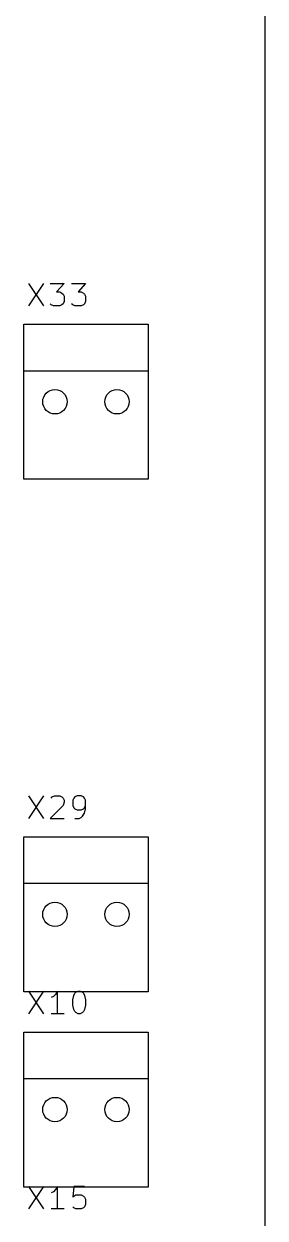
# Model space of a CAD drawing. Header units: millimetres. Extents: x 0 to 280, y 0 to 300.
# Drawn here: x 270.13 to 280, y 153.25 to 202.18 of the extents above; entities that cross this region are included whole.
import ezdxf

# ---------------------------------------------------------------- set-up
doc = ezdxf.new("R2010")
doc.units = ezdxf.units.MM
for name, color, linetype, true_color in [('Edge.Cuts', 254, 'CONTINUOUS', 0xd0d2cd), ('F.Fab', 9, 'CONTINUOUS', 0xafafaf), ('F.Silkscreen', 41, 'CONTINUOUS', 0xf2eda1)]:
    doc.layers.add(name, color=color, linetype=linetype, true_color=true_color)

msp = doc.modelspace()

# ---------------------------------------------------------------- linework, layer by layer
at = {"layer": 'Edge.Cuts', "linetype": 'CONTINUOUS'}
msp.add_line((280, 0), (280, 300), dxfattribs=at)
at = {"layer": 'Edge.Cuts'}
for centre in [(271.397, 186.698), (273.937, 186.698), (271.397, 165.698), (273.937, 165.698), (271.397, 157.698), (273.937, 157.698)]:
    msp.add_circle(centre, 0.5, dxfattribs=at)
at = {"layer": 'F.Fab'}
for centre in [(271.397, 186.698), (273.937, 186.698), (271.397, 165.698), (273.937, 165.698), (271.397, 157.698), (273.937, 157.698)]:
    msp.add_circle(centre, 0.5, dxfattribs=at)
at = {"layer": 'F.Silkscreen', "linetype": 'CONTINUOUS'}
for p, q in [((270.319237, 191.550463), (270.93561, 190.625903)), ((270.93561, 191.550463), (270.319237, 190.625903)), ((271.19977, 191.550463), (271.772116, 191.550463)), ((271.772116, 191.550463), (271.46393, 191.19825)), ((272.080303, 191.550463), (272.652649, 191.550463)), ((272.652649, 191.550463), (272.344463, 191.19825)), ((271.46393, 191.19825), (271.59601, 191.19825)), ((271.59601, 191.19825), (271.684063, 191.154223)), ((271.684063, 191.154223), (271.72809, 191.110196)), ((271.72809, 191.110196), (271.772116, 191.022143)), ((271.772116, 191.022143), (271.772116, 190.80201)), ((272.344463, 191.19825), (272.476543, 191.19825)), ((272.476543, 191.19825), (272.564596, 191.154223)), ((272.564596, 191.154223), (272.608623, 191.110196)), ((272.608623, 191.110196), (272.652649, 191.022143)), ((272.652649, 191.022143), (272.652649, 190.80201)), ((271.243796, 190.66993), (271.19977, 190.713956)), ((271.33185, 190.625903), (271.243796, 190.66993)), ((271.59601, 190.625903), (271.33185, 190.625903)), ((271.684063, 190.66993), (271.59601, 190.625903)), ((271.72809, 190.713956), (271.684063, 190.66993)), ((271.772116, 190.80201), (271.72809, 190.713956)), ((272.124329, 190.66993), (272.080303, 190.713956)), ((272.212383, 190.625903), (272.124329, 190.66993)), ((272.476543, 190.625903), (272.212383, 190.625903)), ((272.564596, 190.66993), (272.476543, 190.625903)), ((272.608623, 190.713956), (272.564596, 190.66993)), ((272.652649, 190.80201), (272.608623, 190.713956)), ((270.127, 189.873), (275.207, 189.873)), ((270.127, 187.968), (270.127, 189.873)), ((275.207, 189.873), (275.207, 187.968)), ((270.127, 187.968), (275.207, 187.968)), ((270.127, 183.523), (270.127, 187.968)), ((275.207, 187.968), (275.207, 183.523)), ((275.207, 183.523), (270.127, 183.523)), ((270.319237, 170.550463), (270.93561, 169.625903)), ((270.93561, 170.550463), (270.319237, 169.625903)), ((271.243796, 170.46241), (271.287823, 170.506436)), ((271.287823, 170.506436), (271.375876, 170.550463)), ((271.375876, 170.550463), (271.59601, 170.550463)), ((271.59601, 170.550463), (271.684063, 170.506436)), ((271.684063, 170.506436), (271.72809, 170.46241)), ((271.72809, 170.46241), (271.772116, 170.374356)), ((271.772116, 170.286303), (271.72809, 170.154223)), ((271.772116, 170.374356), (271.772116, 170.286303)), ((272.168356, 170.46241), (272.124329, 170.374356)), ((272.124329, 170.374356), (272.124329, 170.154223)), ((272.212383, 170.506436), (272.168356, 170.46241)), ((272.300436, 170.550463), (272.212383, 170.506436)), ((272.476543, 170.550463), (272.300436, 170.550463)), ((272.564596, 170.506436), (272.476543, 170.550463)), ((272.608623, 170.46241), (272.564596, 170.506436)), ((272.652649, 170.374356), (272.608623, 170.46241)), ((272.652649, 170.022143), (272.652649, 170.374356)), ((271.72809, 170.154223), (271.19977, 169.625903)), ((272.124329, 170.154223), (272.168356, 170.06617)), ((272.168356, 170.06617), (272.212383, 170.022143)), ((272.212383, 170.022143), (272.300436, 169.978116)), ((272.300436, 169.978116), (272.476543, 169.978116)), ((272.476543, 169.978116), (272.564596, 170.022143)), ((272.520569, 169.713956), (272.608623, 169.846036)), ((272.564596, 170.022143), (272.608623, 170.06617)), ((272.608623, 170.06617), (272.652649, 170.154223)), ((272.608623, 169.846036), (272.652649, 170.022143)), ((271.19977, 169.625903), (271.772116, 169.625903)), ((272.212383, 169.625903), (272.388489, 169.625903)), ((272.388489, 169.625903), (272.476543, 169.66993)), ((272.476543, 169.66993), (272.520569, 169.713956)), ((270.127, 168.873), (275.207, 168.873)), ((270.127, 166.968), (270.127, 168.873)), ((275.207, 168.873), (275.207, 166.968)), ((270.127, 166.968), (275.207, 166.968)), ((270.127, 162.523), (270.127, 166.968)), ((275.207, 166.968), (275.207, 162.523)), ((275.207, 162.523), (270.127, 162.523)), ((270.319237, 162.550463), (270.93561, 161.625903)), ((270.93561, 162.550463), (270.319237, 161.625903)), ((271.507956, 162.550463), (271.419903, 162.418383)), ((271.507956, 161.625903), (271.507956, 162.550463)), ((272.168356, 162.374356), (272.212383, 162.46241)), ((272.212383, 162.46241), (272.256409, 162.506436)), ((272.256409, 162.506436), (272.344463, 162.550463)), ((272.344463, 162.550463), (272.432516, 162.550463)), ((272.432516, 162.550463), (272.520569, 162.506436)), ((272.520569, 162.506436), (272.564596, 162.46241)), ((272.564596, 162.46241), (272.608623, 162.374356)), ((271.33185, 162.33033), (271.243796, 162.286303)), ((271.419903, 162.418383), (271.33185, 162.33033)), ((272.124329, 162.19825), (272.168356, 162.374356)), ((272.124329, 161.978116), (272.124329, 162.19825)), ((272.168356, 161.80201), (272.124329, 161.978116)), ((272.608623, 162.374356), (272.652649, 162.19825)), ((272.652649, 161.978116), (272.608623, 161.80201)), ((272.652649, 162.19825), (272.652649, 161.978116)), ((271.772116, 161.625903), (271.243796, 161.625903)), ((272.212383, 161.713956), (272.168356, 161.80201)), ((272.256409, 161.66993), (272.212383, 161.713956)), ((272.344463, 161.625903), (272.256409, 161.66993)), ((272.432516, 161.625903), (272.344463, 161.625903)), ((272.520569, 161.66993), (272.432516, 161.625903)), ((272.564596, 161.713956), (272.520569, 161.66993)), ((272.608623, 161.80201), (272.564596, 161.713956)), ((270.127, 160.873), (275.207, 160.873)), ((270.127, 158.968), (270.127, 160.873)), ((275.207, 160.873), (275.207, 158.968)), ((270.127, 158.968), (275.207, 158.968)), ((270.127, 154.523), (270.127, 158.968)), ((275.207, 158.968), (275.207, 154.523)), ((275.207, 154.523), (270.127, 154.523)), ((270.319237, 154.550463), (270.93561, 153.625903)), ((270.93561, 154.550463), (270.319237, 153.625903)), ((271.33185, 154.33033), (271.243796, 154.286303)), ((271.419903, 154.418383), (271.33185, 154.33033)), ((271.507956, 154.550463), (271.419903, 154.418383)), ((271.507956, 153.625903), (271.507956, 154.550463)), ((272.168356, 154.550463), (272.124329, 154.110196)), ((272.124329, 154.110196), (272.168356, 154.154223)), ((272.608623, 154.550463), (272.168356, 154.550463)), ((272.168356, 154.154223), (272.256409, 154.19825)), ((272.256409, 154.19825), (272.476543, 154.19825)), ((272.476543, 154.19825), (272.564596, 154.154223)), ((272.564596, 154.154223), (272.608623, 154.110196)), ((272.168356, 153.66993), (272.124329, 153.713956)), ((272.256409, 153.625903), (272.168356, 153.66993)), ((272.564596, 153.66993), (272.476543, 153.625903)), ((272.608623, 153.713956), (272.564596, 153.66993)), ((272.608623, 154.110196), (272.652649, 154.022143)), ((272.652649, 153.80201), (272.608623, 153.713956)), ((272.652649, 154.022143), (272.652649, 153.80201)), ((271.772116, 153.625903), (271.243796, 153.625903)), ((272.476543, 153.625903), (272.256409, 153.625903))]:
    msp.add_line(p, q, dxfattribs=at)
at = {"layer": 'F.Silkscreen'}
for centre in [(271.397, 186.698), (273.937, 186.698), (271.397, 165.698), (273.937, 165.698), (271.397, 157.698), (273.937, 157.698)]:
    msp.add_circle(centre, 0.5, dxfattribs=at)

doc.saveas('drawing.dxf')
